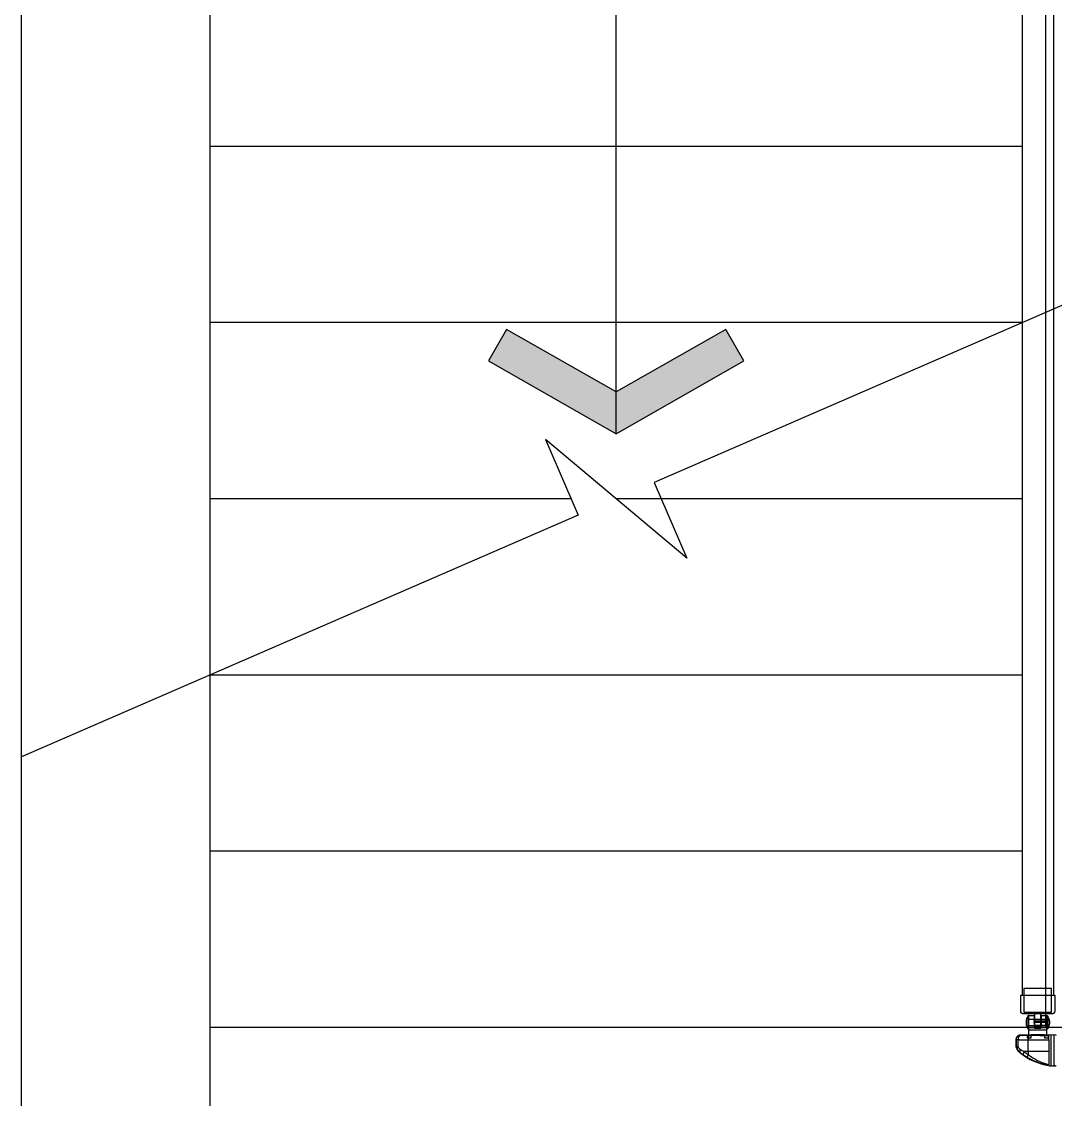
# Model space of a CAD drawing. Header units: millimetres. Extents: x -38475 to 94728, y -31127 to 90245.
# Drawn here: x -3925 to -2282, y -6139 to -4426 of the extents above; entities that cross this region are included whole.
import ezdxf

# ---------------------------------------------------------------- set-up
doc = ezdxf.new("R2010")
doc.units = ezdxf.units.MM
doc.layers.add('e-plan', color=9, linetype='Continuous')

# ---------------------------------------------------------------- blocks, each defined once
blk = doc.blocks.new('Xref-지하2층')
at = {"layer": 'e-plan'}
for p, q in [((-400, 3900), (-400, 13400)), ((-100, 4200), (-100, 13300)), ((1190.1, 7280), (-100, 7280)), ((1190.1, 7000), (-100, 7000)), ((473.5, 6720), (-100, 6720)), ((616.6, 6720), (545.1, 6720))]:
    blk.add_line(p, q, dxfattribs=at)
at = {"layer": 'e-plan', "linetype": 'Continuous'}
for p, q in [((1227.5, 8680), (1227.5, 5880)), ((1227.5, 8680), (1227.5, 5880)), ((1190.1, 6720), (616.6, 6720)), ((1190.1, 6440), (-100, 6440)), ((1190.1, 6160), (-100, 6160)), ((2600, 5880), (-100, 5880)), ((1198.8, 5880), (1227.5, 5880)), ((1180.8, 5860.6), (1180.6, 5860.8)), ((1180.6, 5860.8), (1180.6, 5852.8)), ((1180.8, 5852.8), (1180.8, 5860.6)), ((1183.7, 5849), (1183.7, 5860.6)), ((1187.6, 5867.8), (1187.8, 5867.6)), ((1232.7, 5867.8), (1187.6, 5867.8)), ((1199.7, 5841.7), (1199.7, 5860.5))]:
    blk.add_line(p, q, dxfattribs=at)
at = {"layer": 'e-plan'}
for points in [[(1190.1, 8628.5), (1190.1, 7000)], [(1240.1, 8628.5), (1240.1, 7021.7)], [(545.1, 6823.1), (545.1, 8400)], [(1515.4, 7141.2), (605.3, 6746.1), (657.5, 6625.7), (432.6, 6814.3), (484.9, 6693.9), (-400, 6309.8)]]:
    blk.add_lwpolyline(points, dxfattribs=at)
at = {"layer": 'e-plan', "linetype": 'Continuous'}
for points in [[(1240.1, 7021.7), (1240.1, 5931.5)], [(1190.1, 7000), (1190.1, 5931.5)], [(1188.1, 5931.5), (1242.1, 5931.5)], [(1237.1, 5931.5), (1237.1, 5941.6), (1193.1, 5941.6), (1193.1, 5931.5)], [(1193.1, 5931.5), (1193.1, 5904.1), (1237.1, 5904.1), (1237.1, 5931.5)], [(1229.6, 5867.5), (1229.6, 5898.5), (1220.3, 5898.5), (1220.3, 5880.5), (1209.8, 5880.5), (1209.8, 5898.5), (1200.6, 5898.5), (1200.6, 5867.5), (1198.1, 5867.5), (1198.1, 5863.5), (1204.6, 5863.5), (1204.6, 5868.5), (1215.1, 5868.5), (1225.6, 5868.5), (1225.6, 5863.5), (1232.1, 5863.5), (1232.1, 5867.5), (1229.6, 5867.5), (1232.1, 5867.5)], [(1200.6, 5898.8), (1200.6, 5877.2)], [(1200.6, 5893), (1209.8, 5893)], [(1210.1, 5901.5), (1210.1, 5880.5)], [(1210.1, 5893), (1220.1, 5893)], [(1220.1, 5880.5), (1220.1, 5901.5)], [(1220.3, 5893), (1229.6, 5893)], [(1229.6, 5898.8), (1229.6, 5877.2)], [(1200.6, 5883), (1209.8, 5883)], [(1200.6, 5876), (1229.6, 5876)], [(1210.1, 5883), (1220.1, 5883)], [(1210.1, 5880.5), (1210.1, 5878.7), (1220.1, 5878.7), (1220.1, 5880.5)], [(1220.3, 5883), (1229.6, 5883)]]:
    blk.add_lwpolyline(points, dxfattribs=at)
at = {"layer": 'e-plan'}
blk.add_lwpolyline([(545.1, 6889.8), (370.8, 6989.3), (342.1, 6939.1), (545.1, 6823.1), (748, 6939.1), (719.3, 6989.3)], close=True, dxfattribs=at)
at = {"layer": 'e-plan', "linetype": 'Continuous'}
for points in [[(1242.1, 5931.5), (1242.1, 5906, -0.414214), (1237.6, 5901.5), (1192.6, 5901.5, -0.414214), (1188.1, 5906), (1188.1, 5931.5)], [(1199.1, 5896.2, 0.306902), (1197.9, 5895.4, 0.108318), (1196.6, 5888, 0.10812), (1197.9, 5880.6, 0.306686), (1199.1, 5879.8)], [(1200.6, 5898.8), (1200.4, 5898.8, 0.414214), (1199.1, 5897.5), (1199.1, 5878.5, 0.414214), (1200.4, 5877.2), (1200.6, 5877.2)], [(1209.6, 5883), (1209.6, 5883.6), (1227.3, 5883.6, 0.414214), (1228.6, 5884.9), (1228.6, 5886.7, 0.414214), (1227.3, 5888), (1209.6, 5888), (1209.6, 5890.3), (1227.3, 5890.3, 0.414214), (1228.6, 5891.6), (1228.6, 5893)], [(1229.6, 5898.8), (1229.8, 5898.8, -0.414214), (1231.1, 5897.5), (1231.1, 5878.5, -0.414214), (1229.8, 5877.2), (1229.6, 5877.2)], [(1231.1, 5896.2, -0.306902), (1232.3, 5895.4, -0.108318), (1233.6, 5888, -0.10812), (1232.3, 5880.6, -0.306686), (1231.1, 5879.8)]]:
    blk.add_lwpolyline(points, format="xyb", dxfattribs=at)
for points in [[(1187.6, 5867.8, 0), (1187.4, 5867.8, 0), (1187.2, 5867.8, 0), (1187, 5867.8, 0), (1186.8, 5867.7, 0), (1186.5, 5867.7, 0), (1186.3, 5867.7, 0), (1186.1, 5867.6, 0), (1185.9, 5867.6, 0), (1185.7, 5867.5, 0), (1185.5, 5867.5, 0), (1185.3, 5867.4, 0), (1185.1, 5867.3, 0), (1184.9, 5867.2, 0), (1184.7, 5867.1, 0), (1184.5, 5867, 0), (1184.3, 5866.9, 0), (1184.1, 5866.8, 0), (1183.9, 5866.7, 0), (1183.7, 5866.6, 0), (1183.5, 5866.5, 0), (1183.3, 5866.3, 0), (1183.2, 5866.2, 0), (1183, 5866, 0), (1182.8, 5865.9, 0), (1182.7, 5865.7, 0), (1182.5, 5865.6, 0), (1182.4, 5865.4, 0), (1182.2, 5865.3, 0), (1182.1, 5865.1, 0), (1182, 5864.9, 0), (1181.8, 5864.7, 0), (1181.7, 5864.5, 0), (1181.6, 5864.4, 0), (1181.5, 5864.2, 0), (1181.4, 5864, 0), (1181.3, 5863.8, 0), (1181.2, 5863.6, 0), (1181.1, 5863.4, 0), (1181, 5863.2, 0), (1181, 5863, 0), (1180.9, 5862.7, 0), (1180.9, 5862.5, 0), (1180.8, 5862.3, 0), (1180.8, 5862.1, 0), (1180.7, 5861.9, 0), (1180.7, 5861.7, 0), (1180.7, 5861.5, 0), (1180.6, 5861.2, 0), (1180.6, 5861, 0)], [(1180.8, 5860.6, 0), (1180.9, 5860.6, 0), (1180.9, 5860.6, 0), (1180.9, 5860.6, 0), (1180.9, 5860.6, 0), (1180.9, 5860.6, 0), (1180.9, 5860.6, 0), (1180.9, 5860.6, 0), (1180.9, 5860.6, 0), (1181, 5860.6, 0), (1181, 5860.6, 0), (1181, 5860.6, 0), (1181, 5860.6, 0), (1181.1, 5860.6, 0), (1181.1, 5860.6, 0), (1181.1, 5860.6, 0), (1181.2, 5860.6, 0), (1181.2, 5860.6, 0), (1181.2, 5860.6, 0), (1181.3, 5860.6, 0), (1181.3, 5860.6, 0), (1181.4, 5860.6, 0), (1181.4, 5860.6, 0), (1181.5, 5860.6, 0), (1181.5, 5860.6, 0), (1181.6, 5860.6, 0), (1181.7, 5860.6, 0), (1181.7, 5860.6, 0), (1181.8, 5860.6, 0), (1181.9, 5860.6, 0), (1181.9, 5860.6, 0), (1182, 5860.6, 0), (1182.1, 5860.6, 0), (1182.1, 5860.6, 0), (1182.2, 5860.6, 0), (1182.3, 5860.6, 0), (1182.4, 5860.6, 0), (1182.4, 5860.6, 0), (1182.5, 5860.6, 0), (1182.6, 5860.6, 0), (1182.7, 5860.6, 0), (1182.8, 5860.6, 0), (1182.9, 5860.6, 0), (1183, 5860.6, 0), (1183.1, 5860.6, 0), (1183.2, 5860.6, 0), (1183.3, 5860.6, 0), (1183.4, 5860.6, 0), (1183.5, 5860.6, 0), (1183.6, 5860.6, 0)], [(1188.7, 5867.6, 0), (1188.5, 5867.6, 0), (1188.4, 5867.5, 0), (1188.2, 5867.5, 0), (1188.1, 5867.5, 0), (1187.9, 5867.5, 0), (1187.8, 5867.4, 0), (1187.6, 5867.4, 0), (1187.5, 5867.3, 0), (1187.3, 5867.3, 0), (1187.2, 5867.2, 0), (1187, 5867.1, 0), (1186.9, 5867.1, 0), (1186.7, 5867, 0), (1186.6, 5866.9, 0), (1186.4, 5866.8, 0), (1186.3, 5866.7, 0), (1186.2, 5866.6, 0), (1186, 5866.5, 0), (1185.9, 5866.3, 0), (1185.8, 5866.2, 0), (1185.6, 5866.1, 0), (1185.5, 5865.9, 0), (1185.4, 5865.8, 0), (1185.3, 5865.6, 0), (1185.2, 5865.5, 0), (1185.1, 5865.3, 0), (1184.9, 5865.2, 0), (1184.8, 5865, 0), (1184.7, 5864.8, 0), (1184.7, 5864.7, 0), (1184.6, 5864.5, 0), (1184.5, 5864.3, 0), (1184.4, 5864.1, 0), (1184.3, 5863.9, 0), (1184.2, 5863.7, 0), (1184.2, 5863.5, 0), (1184.1, 5863.3, 0), (1184, 5863.1, 0), (1184, 5862.9, 0), (1183.9, 5862.7, 0), (1183.9, 5862.5, 0), (1183.8, 5862.3, 0), (1183.8, 5862.1, 0), (1183.8, 5861.9, 0), (1183.7, 5861.7, 0), (1183.7, 5861.4, 0), (1183.7, 5861.2, 0), (1183.7, 5861, 0), (1183.7, 5860.8, 0)], [(1183.7, 5860.6, 0), (1184, 5860.6, 0), (1184.2, 5860.6, 0), (1184.5, 5860.6, 0), (1184.8, 5860.6, 0), (1185.1, 5860.6, 0), (1185.3, 5860.5, 0), (1185.6, 5860.5, 0), (1185.9, 5860.5, 0), (1186.2, 5860.5, 0), (1186.5, 5860.5, 0), (1186.8, 5860.5, 0), (1187.1, 5860.5, 0), (1187.4, 5860.5, 0), (1187.7, 5860.5, 0), (1188, 5860.5, 0), (1188.3, 5860.5, 0), (1188.6, 5860.5, 0), (1188.9, 5860.5, 0), (1189.2, 5860.5, 0), (1189.5, 5860.5, 0), (1189.8, 5860.5, 0), (1190.1, 5860.5, 0), (1190.5, 5860.5, 0), (1190.8, 5860.5, 0), (1191.1, 5860.5, 0), (1191.4, 5860.5, 0), (1191.8, 5860.5, 0), (1192.1, 5860.5, 0), (1192.4, 5860.5, 0), (1192.8, 5860.5, 0), (1193.1, 5860.5, 0), (1193.4, 5860.5, 0), (1193.8, 5860.5, 0), (1194.1, 5860.5, 0), (1194.4, 5860.5, 0), (1194.8, 5860.5, 0), (1195.1, 5860.5, 0), (1195.5, 5860.5, 0), (1195.8, 5860.5, 0), (1196.2, 5860.5, 0), (1196.5, 5860.5, 0), (1196.9, 5860.5, 0), (1197.2, 5860.5, 0), (1197.6, 5860.5, 0), (1197.9, 5860.5, 0), (1198.3, 5860.5, 0), (1198.7, 5860.5, 0), (1199, 5860.5, 0), (1199.4, 5860.5, 0)], [(1187.8, 5867.6, 0), (1187.8, 5867.6, 0), (1187.9, 5867.6, 0), (1187.9, 5867.6, 0), (1187.9, 5867.6, 0), (1187.9, 5867.6, 0), (1187.9, 5867.6, 0), (1187.9, 5867.6, 0), (1187.9, 5867.6, 0), (1187.9, 5867.6, 0), (1187.9, 5867.6, 0), (1187.9, 5867.6, 0), (1187.9, 5867.6, 0), (1187.9, 5867.6, 0), (1187.9, 5867.6, 0), (1187.9, 5867.6, 0), (1187.9, 5867.6, 0), (1188, 5867.6, 0), (1188, 5867.6, 0), (1188, 5867.6, 0), (1188, 5867.6, 0), (1188, 5867.6, 0), (1188, 5867.6, 0), (1188, 5867.6, 0), (1188.1, 5867.6, 0), (1188.1, 5867.6, 0), (1188.1, 5867.6, 0), (1188.1, 5867.6, 0), (1188.1, 5867.6, 0), (1188.1, 5867.6, 0), (1188.2, 5867.6, 0), (1188.2, 5867.6, 0), (1188.2, 5867.6, 0), (1188.2, 5867.6, 0), (1188.3, 5867.6, 0), (1188.3, 5867.6, 0), (1188.3, 5867.6, 0), (1188.3, 5867.6, 0), (1188.4, 5867.6, 0), (1188.4, 5867.6, 0), (1188.4, 5867.6, 0), (1188.4, 5867.6, 0), (1188.5, 5867.6, 0), (1188.5, 5867.6, 0), (1188.5, 5867.6, 0), (1188.5, 5867.6, 0), (1188.6, 5867.6, 0), (1188.6, 5867.6, 0), (1188.6, 5867.6, 0), (1188.7, 5867.6, 0)], [(1188.7, 5867.6, 0), (1188.9, 5867.6, 0), (1189.1, 5867.6, 0), (1189.4, 5867.6, 0), (1189.6, 5867.6, 0), (1189.8, 5867.6, 0), (1190.1, 5867.5, 0), (1190.3, 5867.5, 0), (1190.5, 5867.5, 0), (1190.8, 5867.5, 0), (1191, 5867.5, 0), (1191.2, 5867.5, 0), (1191.5, 5867.5, 0), (1191.7, 5867.5, 0), (1192, 5867.5, 0), (1192.2, 5867.5, 0), (1192.5, 5867.5, 0), (1192.7, 5867.5, 0), (1193, 5867.5, 0), (1193.2, 5867.5, 0), (1193.5, 5867.5, 0), (1193.8, 5867.5, 0), (1194, 5867.5, 0), (1194.3, 5867.5, 0), (1194.6, 5867.5, 0), (1194.8, 5867.5, 0), (1195.1, 5867.5, 0), (1195.4, 5867.5, 0), (1195.6, 5867.5, 0), (1195.9, 5867.5, 0), (1196.2, 5867.5, 0), (1196.5, 5867.5, 0), (1196.7, 5867.5, 0), (1197, 5867.5, 0), (1197.3, 5867.5, 0), (1197.6, 5867.5, 0), (1197.9, 5867.5, 0), (1198.1, 5867.5, 0), (1198.4, 5867.5, 0), (1198.7, 5867.5, 0), (1199, 5867.5, 0), (1199.3, 5867.5, 0), (1199.6, 5867.5, 0), (1199.9, 5867.5, 0), (1200.2, 5867.5, 0), (1200.5, 5867.5, 0), (1200.8, 5867.5, 0), (1201.1, 5867.5, 0), (1201.4, 5867.5, 0), (1201.7, 5867.5, 0)], [(1201.9, 5867.5, 0), (1201.9, 5867.5, 0), (1201.8, 5867.5, 0), (1201.7, 5867.5, 0), (1201.7, 5867.4, 0), (1201.6, 5867.4, 0), (1201.5, 5867.4, 0), (1201.5, 5867.3, 0), (1201.4, 5867.3, 0), (1201.3, 5867.2, 0), (1201.3, 5867.1, 0), (1201.2, 5867.1, 0), (1201.1, 5867, 0), (1201.1, 5866.9, 0), (1201, 5866.8, 0), (1201, 5866.7, 0), (1200.9, 5866.6, 0), (1200.8, 5866.5, 0), (1200.8, 5866.4, 0), (1200.7, 5866.3, 0), (1200.7, 5866.1, 0), (1200.6, 5866, 0), (1200.6, 5865.9, 0), (1200.5, 5865.7, 0), (1200.4, 5865.6, 0), (1200.4, 5865.4, 0), (1200.3, 5865.3, 0), (1200.3, 5865.1, 0), (1200.3, 5864.9, 0), (1200.2, 5864.8, 0), (1200.2, 5864.6, 0), (1200.1, 5864.4, 0), (1200.1, 5864.2, 0), (1200.1, 5864, 0), (1200, 5863.8, 0), (1200, 5863.7, 0), (1200, 5863.5, 0), (1199.9, 5863.3, 0), (1199.9, 5863.1, 0), (1199.9, 5862.8, 0), (1199.9, 5862.6, 0), (1199.8, 5862.4, 0), (1199.8, 5862.2, 0), (1199.8, 5862, 0), (1199.8, 5861.8, 0), (1199.8, 5861.6, 0), (1199.8, 5861.4, 0), (1199.8, 5861.1, 0), (1199.8, 5860.9, 0), (1199.7, 5860.7, 0)], [(1199.7, 5860.5, 0), (1200.4, 5860.5, 0), (1201, 5860.5, 0), (1201.7, 5860.5, 0), (1202.3, 5860.5, 0), (1202.9, 5860.5, 0), (1203.6, 5860.5, 0), (1204.2, 5860.5, 0), (1204.9, 5860.5, 0), (1205.5, 5860.5, 0), (1206.2, 5860.5, 0), (1206.8, 5860.5, 0), (1207.5, 5860.5, 0), (1208.1, 5860.5, 0), (1208.8, 5860.5, 0), (1209.4, 5860.5, 0), (1210.1, 5860.5, 0), (1210.7, 5860.5, 0), (1211.4, 5860.5, 0), (1212, 5860.5, 0), (1212.7, 5860.5, 0), (1213.3, 5860.5, 0), (1214, 5860.5, 0), (1214.6, 5860.5, 0), (1215.3, 5860.5, 0), (1215.9, 5860.5, 0), (1216.6, 5860.4, 0), (1217.3, 5860.4, 0), (1217.9, 5860.4, 0), (1218.6, 5860.4, 0), (1219.2, 5860.4, 0), (1219.9, 5860.4, 0), (1220.5, 5860.4, 0), (1221.2, 5860.4, 0), (1221.9, 5860.4, 0), (1222.5, 5860.4, 0), (1223.2, 5860.4, 0), (1223.9, 5860.4, 0), (1224.5, 5860.4, 0), (1225.2, 5860.4, 0), (1225.8, 5860.4, 0), (1226.5, 5860.4, 0), (1227.2, 5860.4, 0), (1227.8, 5860.4, 0), (1228.5, 5860.4, 0), (1229.2, 5860.4, 0), (1229.8, 5860.4, 0), (1230.5, 5860.4, 0), (1231.2, 5860.4, 0), (1231.8, 5860.4, 0)], [(1201.9, 5867.5, 0), (1202.5, 5867.5, 0), (1203.1, 5867.5, 0), (1203.7, 5867.5, 0), (1204.4, 5867.5, 0), (1205, 5867.5, 0), (1205.6, 5867.5, 0), (1206.2, 5867.5, 0), (1206.8, 5867.5, 0), (1207.4, 5867.5, 0), (1208, 5867.5, 0), (1208.6, 5867.5, 0), (1209.2, 5867.5, 0), (1209.8, 5867.5, 0), (1210.4, 5867.5, 0), (1211, 5867.5, 0), (1211.6, 5867.5, 0), (1212.2, 5867.5, 0), (1212.8, 5867.5, 0), (1213.5, 5867.5, 0), (1214.1, 5867.5, 0), (1214.7, 5867.5, 0), (1215.3, 5867.5, 0), (1215.9, 5867.5, 0), (1216.5, 5867.5, 0), (1217.1, 5867.5, 0), (1217.8, 5867.5, 0), (1218.4, 5867.4, 0), (1219, 5867.4, 0), (1219.6, 5867.4, 0), (1220.2, 5867.4, 0), (1220.8, 5867.4, 0), (1221.5, 5867.4, 0), (1222.1, 5867.4, 0), (1222.7, 5867.4, 0), (1223.3, 5867.4, 0), (1223.9, 5867.4, 0), (1224.6, 5867.4, 0), (1225.2, 5867.4, 0), (1225.8, 5867.4, 0), (1226.4, 5867.4, 0), (1227.1, 5867.4, 0), (1227.7, 5867.4, 0), (1228.3, 5867.4, 0), (1228.9, 5867.4, 0), (1229.6, 5867.4, 0), (1230.2, 5867.4, 0), (1230.8, 5867.4, 0), (1231.4, 5867.4, 0), (1232.1, 5867.4, 0)], [(1183.7, 5849, 0), (1183.6, 5848.9, 0), (1183.5, 5848.9, 0), (1183.5, 5848.8, 0), (1183.4, 5848.7, 0), (1183.3, 5848.7, 0), (1183.3, 5848.6, 0), (1183.2, 5848.6, 0), (1183.2, 5848.5, 0), (1183.1, 5848.4, 0), (1183, 5848.4, 0), (1183, 5848.3, 0), (1182.9, 5848.2, 0), (1182.9, 5848.2, 0), (1182.8, 5848.1, 0), (1182.8, 5848.1, 0), (1182.7, 5848, 0), (1182.7, 5847.9, 0), (1182.6, 5847.9, 0), (1182.6, 5847.8, 0), (1182.6, 5847.7, 0), (1182.5, 5847.7, 0), (1182.5, 5847.6, 0), (1182.5, 5847.6, 0), (1182.4, 5847.5, 0), (1182.4, 5847.4, 0), (1182.4, 5847.4, 0), (1182.3, 5847.3, 0), (1182.3, 5847.3, 0), (1182.3, 5847.2, 0), (1182.3, 5847.2, 0), (1182.2, 5847.1, 0), (1182.2, 5847, 0), (1182.2, 5847, 0), (1182.2, 5846.9, 0), (1182.2, 5846.9, 0), (1182.2, 5846.8, 0), (1182.2, 5846.8, 0), (1182.2, 5846.7, 0), (1182.2, 5846.7, 0), (1182.1, 5846.6, 0), (1182.1, 5846.6, 0), (1182.1, 5846.5, 0), (1182.2, 5846.5, 0), (1182.2, 5846.4, 0), (1182.2, 5846.4, 0), (1182.2, 5846.3, 0), (1182.2, 5846.3, 0), (1182.2, 5846.2, 0), (1182.2, 5846.2, 0)], [(1187.3, 5845.2, 0), (1187.2, 5845.1, 0), (1187.1, 5845, 0), (1187.1, 5844.8, 0), (1187, 5844.7, 0), (1187, 5844.5, 0), (1186.9, 5844.4, 0), (1186.9, 5844.2, 0), (1186.8, 5844.1, 0), (1186.8, 5844, 0), (1186.7, 5843.8, 0), (1186.7, 5843.7, 0), (1186.6, 5843.5, 0), (1186.6, 5843.4, 0), (1186.6, 5843.3, 0), (1186.6, 5843.1, 0), (1186.5, 5843, 0), (1186.5, 5842.9, 0), (1186.5, 5842.7, 0), (1186.5, 5842.6, 0), (1186.5, 5842.5, 0), (1186.4, 5842.3, 0), (1186.4, 5842.2, 0), (1186.4, 5842.1, 0), (1186.4, 5842, 0), (1186.4, 5841.8, 0), (1186.4, 5841.7, 0), (1186.4, 5841.6, 0), (1186.4, 5841.5, 0), (1186.5, 5841.4, 0), (1186.5, 5841.3, 0), (1186.5, 5841.1, 0), (1186.5, 5841, 0), (1186.5, 5840.9, 0), (1186.6, 5840.8, 0), (1186.6, 5840.7, 0), (1186.6, 5840.6, 0), (1186.7, 5840.5, 0), (1186.7, 5840.4, 0), (1186.7, 5840.4, 0), (1186.8, 5840.3, 0), (1186.8, 5840.2, 0), (1186.9, 5840.1, 0), (1186.9, 5840, 0), (1187, 5839.9, 0), (1187, 5839.9, 0), (1187.1, 5839.8, 0), (1187.2, 5839.7, 0), (1187.2, 5839.7, 0), (1187.3, 5839.6, 0)]]:
    blk.add_polyline3d(points, dxfattribs=at)
at = {"layer": 'e-plan', "linetype": 'Continuous', "extrusion": (-0.008726, 0.008726, -0.999924)}
blk.add_arc((-1187.6, 5860.7, 40.1), 7, 0, 89.9956, dxfattribs=at)
at = {"layer": 'e-plan', "linetype": 'Continuous', "extrusion": (1e-16, -2.22045e-32, -1)}
for centre, radius, start, end in [((-1234.7, 5865.8), 2.75, 45.2805, 134.7195), ((-1238.5, 5865.8), 2.75, 45.2805, 134.7195), ((-1242.4, 5865.8), 2.75, 45.2805, 134.7195), ((-1197.6, 5852.8), 17, 307.8193, 0)]:
    blk.add_arc(centre, radius, start, end, dxfattribs=at)
at = {"layer": 'e-plan', "linetype": 'Continuous'}
blk.add_arc((1250.1, 5920.4), 102.6, 232.1807, 260.2103, dxfattribs=at)
for points, knots in [([(1232.5, 5860.4), (1232.4, 5858.9), (1232.5, 5857.3), (1232.5, 5854.2), (1232.5, 5852.6), (1232.5, 5849.5), (1232.5, 5848), (1232.5, 5844.9), (1232.5, 5843.3), (1232.5, 5841.7)], [0, 0, 0, 0, 0.25, 0.25, 0.5, 0.5, 0.75, 0.75, 1, 1, 1, 1]), ([(1232.5, 5860.4), (1232.6, 5862.3), (1232.5, 5864.1), (1232.6, 5866.6), (1232.8, 5867.4), (1232.7, 5867.4)], [0, 0, 0, 0, 0.5, 0.5, 1, 1, 1, 1]), ([(1232.7, 5867.8), (1232.7, 5867.7), (1232.7, 5867.7), (1232.7, 5867.6), (1232.7, 5867.6), (1232.7, 5867.5), (1232.7, 5867.5), (1232.7, 5867.5), (1232.7, 5867.5), (1232.7, 5867.4), (1232.6, 5867.4), (1232.7, 5867.4)], [0, 0, 0, 0, 0.5, 0.5, 0.75, 0.75, 0.875, 0.875, 0.9375, 0.9375, 1, 1, 1, 1]), ([(1236.6, 5819.3), (1236.6, 5819.3), (1236.6, 5819.4), (1236.6, 5819.5), (1236.6, 5819.5), (1236.6, 5819.5), (1236.6, 5819.5), (1236.6, 5819.7), (1236.6, 5820.2), (1236.6, 5820.9), (1236.6, 5821.9), (1236.6, 5824.6), (1236.6, 5829.6), (1236.6, 5836.4), (1236.6, 5842), (1236.6, 5847.6), (1236.6, 5853.2), (1236.6, 5858.2), (1236.6, 5861), (1236.6, 5863.7), (1236.6, 5866.6), (1236.6, 5867.5), (1236.6, 5867.5), (1236.6, 5867.5), (1236.6, 5867.6), (1236.6, 5867.7), (1236.6, 5867.8)], [0, 0, 0, 0, 0.125, 0.1875, 0.21875, 0.234375, 0.25, 0.265625, 0.273438, 0.28125, 0.296875, 0.3125, 0.375, 0.4375, 0.46875, 0.5, 0.5625, 0.59375, 0.609375, 0.625, 0.65625, 0.6875, 0.703125, 0.71875, 0.75, 1, 1, 1, 1]), ([(1240.5, 5867.8), (1240.5, 5867.7), (1240.5, 5867.6), (1240.5, 5867.5), (1240.5, 5867.5), (1240.5, 5867.5), (1240.5, 5866.6), (1240.5, 5863.7), (1240.5, 5861), (1240.5, 5858.2), (1240.5, 5853.2), (1240.5, 5847.6), (1240.5, 5842), (1240.5, 5836.4), (1240.5, 5829.6), (1240.5, 5824.6), (1240.5, 5821.9), (1240.5, 5820.9), (1240.5, 5820.2), (1240.5, 5819.7), (1240.5, 5819.5), (1240.5, 5819.5), (1240.5, 5819.5), (1240.5, 5819.5), (1240.5, 5819.4), (1240.5, 5819.3), (1240.5, 5819.3)], [0, 0, 0, 0, 0.25, 0.28125, 0.296875, 0.3125, 0.34375, 0.375, 0.390625, 0.40625, 0.4375, 0.5, 0.53125, 0.5625, 0.625, 0.6875, 0.703125, 0.71875, 0.726563, 0.734375, 0.75, 0.765625, 0.78125, 0.8125, 0.875, 1, 1, 1, 1]), ([(1193.2, 5841.7), (1192.5, 5840.4), (1192.1, 5839.1), (1191.8, 5836.9), (1192.1, 5836.2), (1192.6, 5835.8)], [0, 0, 0, 0, 0.5, 0.5, 1, 1, 1, 1]), ([(1232.5, 5841.7), (1232.6, 5837.6), (1232.5, 5833.5), (1232.5, 5828), (1232.6, 5826.3), (1232.6, 5823.3), (1232.5, 5822), (1232.6, 5820.8)], [0, 0, 0, 0, 0.5, 0.5, 0.75, 0.75, 1, 1, 1, 1]), ([(1199.9, 5836.9), (1199.3, 5835.7), (1198.8, 5834.5), (1198.3, 5832.8), (1198.3, 5832.2), (1198.5, 5832.1)], [0, 0, 0, 0, 0.5, 0.5, 1, 1, 1, 1]), ([(1232.7, 5819.6), (1226.7, 5820.6), (1220.8, 5822.2), (1209.2, 5826.4), (1203.7, 5829), (1198.5, 5832.1)], [0, 0, 0, 0, 0.5, 0.5, 1, 1, 1, 1]), ([(1199.9, 5836.9), (1202.3, 5835.1), (1204.9, 5833.3), (1210.1, 5830), (1212.8, 5828.5), (1221, 5824.4), (1226.7, 5822.3), (1232.6, 5820.8)], [0, 0, 0, 0, 0.25, 0.25, 0.5, 0.5, 1, 1, 1, 1]), ([(1232.7, 5819.6), (1232.7, 5819.6), (1232.7, 5819.7), (1232.6, 5820.1), (1232.6, 5820.4), (1232.6, 5820.8)], [0, 0, 0, 0, 0.5, 0.5, 1, 1, 1, 1]), ([(1232.7, 5819.6), (1232.6, 5819.6), (1232.7, 5819.6), (1232.7, 5819.5), (1232.7, 5819.5), (1232.7, 5819.5), (1232.7, 5819.5), (1232.7, 5819.4), (1232.7, 5819.3), (1232.7, 5819.3)], [0, 0, 0, 0, 0.125, 0.125, 0.25, 0.25, 0.5, 0.5, 1, 1, 1, 1]), ([(1236.6, 5819.3), (1236.4, 5819), (1236.1, 5818.9), (1235.8, 5818.7), (1235.6, 5818.6), (1235.2, 5818.5), (1234.9, 5818.5), (1234.6, 5818.4), (1234.3, 5818.5), (1234, 5818.5), (1233.7, 5818.6), (1233.4, 5818.7), (1233.2, 5818.9), (1233, 5819), (1232.8, 5819.1), (1232.7, 5819.3)], [0, 0, 0, 0, 0.213706, 0.213706, 0.213706, 0.427411, 0.427411, 0.427411, 0.641117, 0.641117, 0.641117, 0.854822, 0.854822, 0.854822, 1, 1, 1, 1]), ([(1240.5, 5819.3), (1240.2, 5819), (1240, 5818.9), (1239.7, 5818.7), (1239.4, 5818.6), (1239.1, 5818.5), (1238.8, 5818.5), (1238.5, 5818.4), (1238.2, 5818.5), (1237.9, 5818.5), (1237.6, 5818.6), (1237.3, 5818.7), (1237, 5818.9), (1236.9, 5819), (1236.7, 5819.1), (1236.6, 5819.3)], [0, 0, 0, 0, 0.216293, 0.216293, 0.216293, 0.432586, 0.432586, 0.432586, 0.648879, 0.648879, 0.648879, 0.865171, 0.865171, 0.865171, 1, 1, 1, 1]), ([(1244.3, 5819.3), (1244.1, 5819), (1243.8, 5818.9), (1243.6, 5818.7), (1243.3, 5818.6), (1243, 5818.5), (1242.7, 5818.5), (1242.4, 5818.4), (1242.1, 5818.5), (1241.8, 5818.5), (1241.5, 5818.6), (1241.2, 5818.7), (1240.9, 5818.9), (1240.7, 5819), (1240.6, 5819.1), (1240.5, 5819.3)], [0, 0, 0, 0, 0.216293, 0.216293, 0.216293, 0.432586, 0.432586, 0.432586, 0.648879, 0.648879, 0.648879, 0.865171, 0.865171, 0.865171, 1, 1, 1, 1])]:
    blk.add_open_spline(points, degree=3, knots=knots, dxfattribs=at)
for points in [[(1180.6, 5852.8), (1180.7, 5852.8), (1180.8, 5852.8), (1180.8, 5852.8)], [(1182.2, 5846.2), (1181.3, 5848.3), (1180.9, 5850.5), (1180.8, 5852.8)], [(1180.8, 5852.8), (1180.9, 5851.5), (1181.9, 5850.2), (1183.7, 5849)], [(1187.4, 5839.6), (1185.1, 5841.3), (1183.4, 5843.5), (1182.2, 5846.2)], [(1183.7, 5849), (1184.6, 5847.3), (1185.8, 5846.2), (1187.3, 5845.2)], [(1187.3, 5845.2), (1189.1, 5844.1), (1191.1, 5842.9), (1193.2, 5841.7)], [(1193.2, 5841.7), (1195.3, 5840.1), (1197.5, 5838.5), (1199.9, 5836.9)], [(1199.7, 5841.7), (1197.5, 5841.7), (1195.3, 5841.7), (1193.2, 5841.7)], [(1232.5, 5841.7), (1221.4, 5841.7), (1210.4, 5841.7), (1199.7, 5841.7)], [(1199.7, 5841.7), (1199.7, 5840.2), (1199.8, 5838.5), (1199.9, 5836.9)], [(1187.2, 5839.4), (1187.3, 5839.4), (1187.3, 5839.5), (1187.4, 5839.6)], [(1192.6, 5835.8), (1190.8, 5837), (1189, 5838.3), (1187.4, 5839.6)], [(1198.5, 5832.1), (1196.4, 5833.3), (1194.5, 5834.5), (1192.6, 5835.8)]]:
    blk.add_open_spline(points, degree=3, dxfattribs=at)
at = {"layer": 'e-plan'}
for points in [[(545.1, 6889.8), (545.1, 6823.1), (370.8, 6989.3), (342.1, 6939.1)], [(719.3, 6989.3), (748, 6939.1), (545.1, 6889.8), (545.1, 6823.1)]]:
    blk.add_solid(points, dxfattribs=at)
blk = doc.blocks.new('A$C61602750')
at = {"layer": 'e-plan'}
blk.add_blockref('Xref-지하2층', (-3525, -11905), dxfattribs=at)

msp = doc.modelspace()

# ---------------------------------------------------------------- block references
at = {"layer": 'e-plan'}
msp.add_blockref('A$C61602750', (0, 0), dxfattribs=at)

doc.saveas('drawing.dxf')
